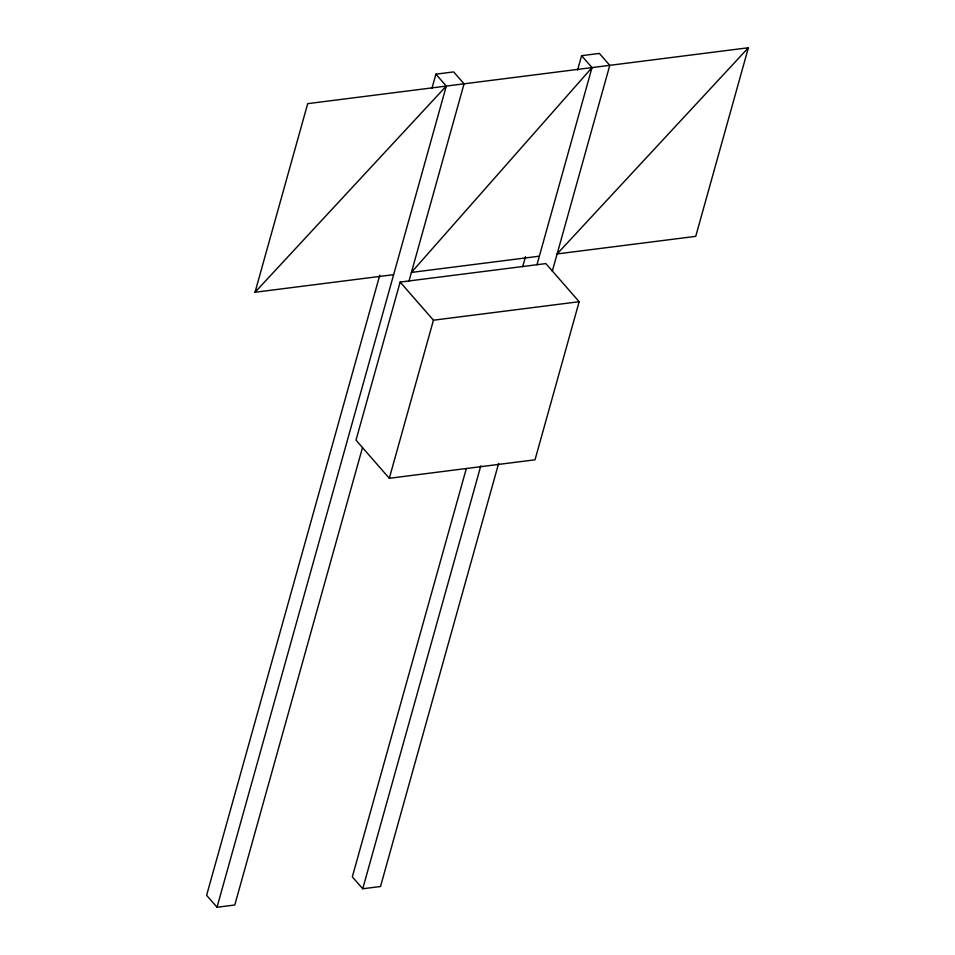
<?xml version="1.0" encoding="UTF-8"?>
<svg xmlns="http://www.w3.org/2000/svg" width="955" height="955" viewBox="0 0 955 955"><rect width="100%" height="100%" fill="white"/><g stroke="black" fill="none" stroke-linecap="round" stroke-linejoin="round"><path stroke-width="1.43" d="M393.639 274.67L255.033 292.254L307.701 103.653L748.386 47.75L695.729 236.351L557.123 253.935L748.386 47.75M379.78 275.147L206.614 895.336L217.024 907.25L234.787 904.994L362.482 447.644M431.887 88.517L435.898 74.168L453.661 71.912L464.07 83.825L409.026 280.949M217.024 907.25L446.295 86.069L435.898 74.168M400.145 282.071L356 440.171L389.306 478.288L535.015 459.797L579.16 301.708L545.854 263.592L400.145 282.071L433.439 320.2L579.16 301.708M389.306 478.288L433.439 320.2M466.159 469.132L352.323 876.857L362.733 888.759L380.508 886.515L498.653 463.354M522.683 266.708L525.489 256.668M577.596 70.037L581.607 55.677L599.37 53.42L609.779 65.334L552.312 271.148M362.733 888.759L480.819 465.825M536.973 264.714L592.005 67.59L581.607 55.677M592.005 67.59L411.414 272.426L539.348 256.191M255.033 292.254L446.295 86.069"/></g></svg>
